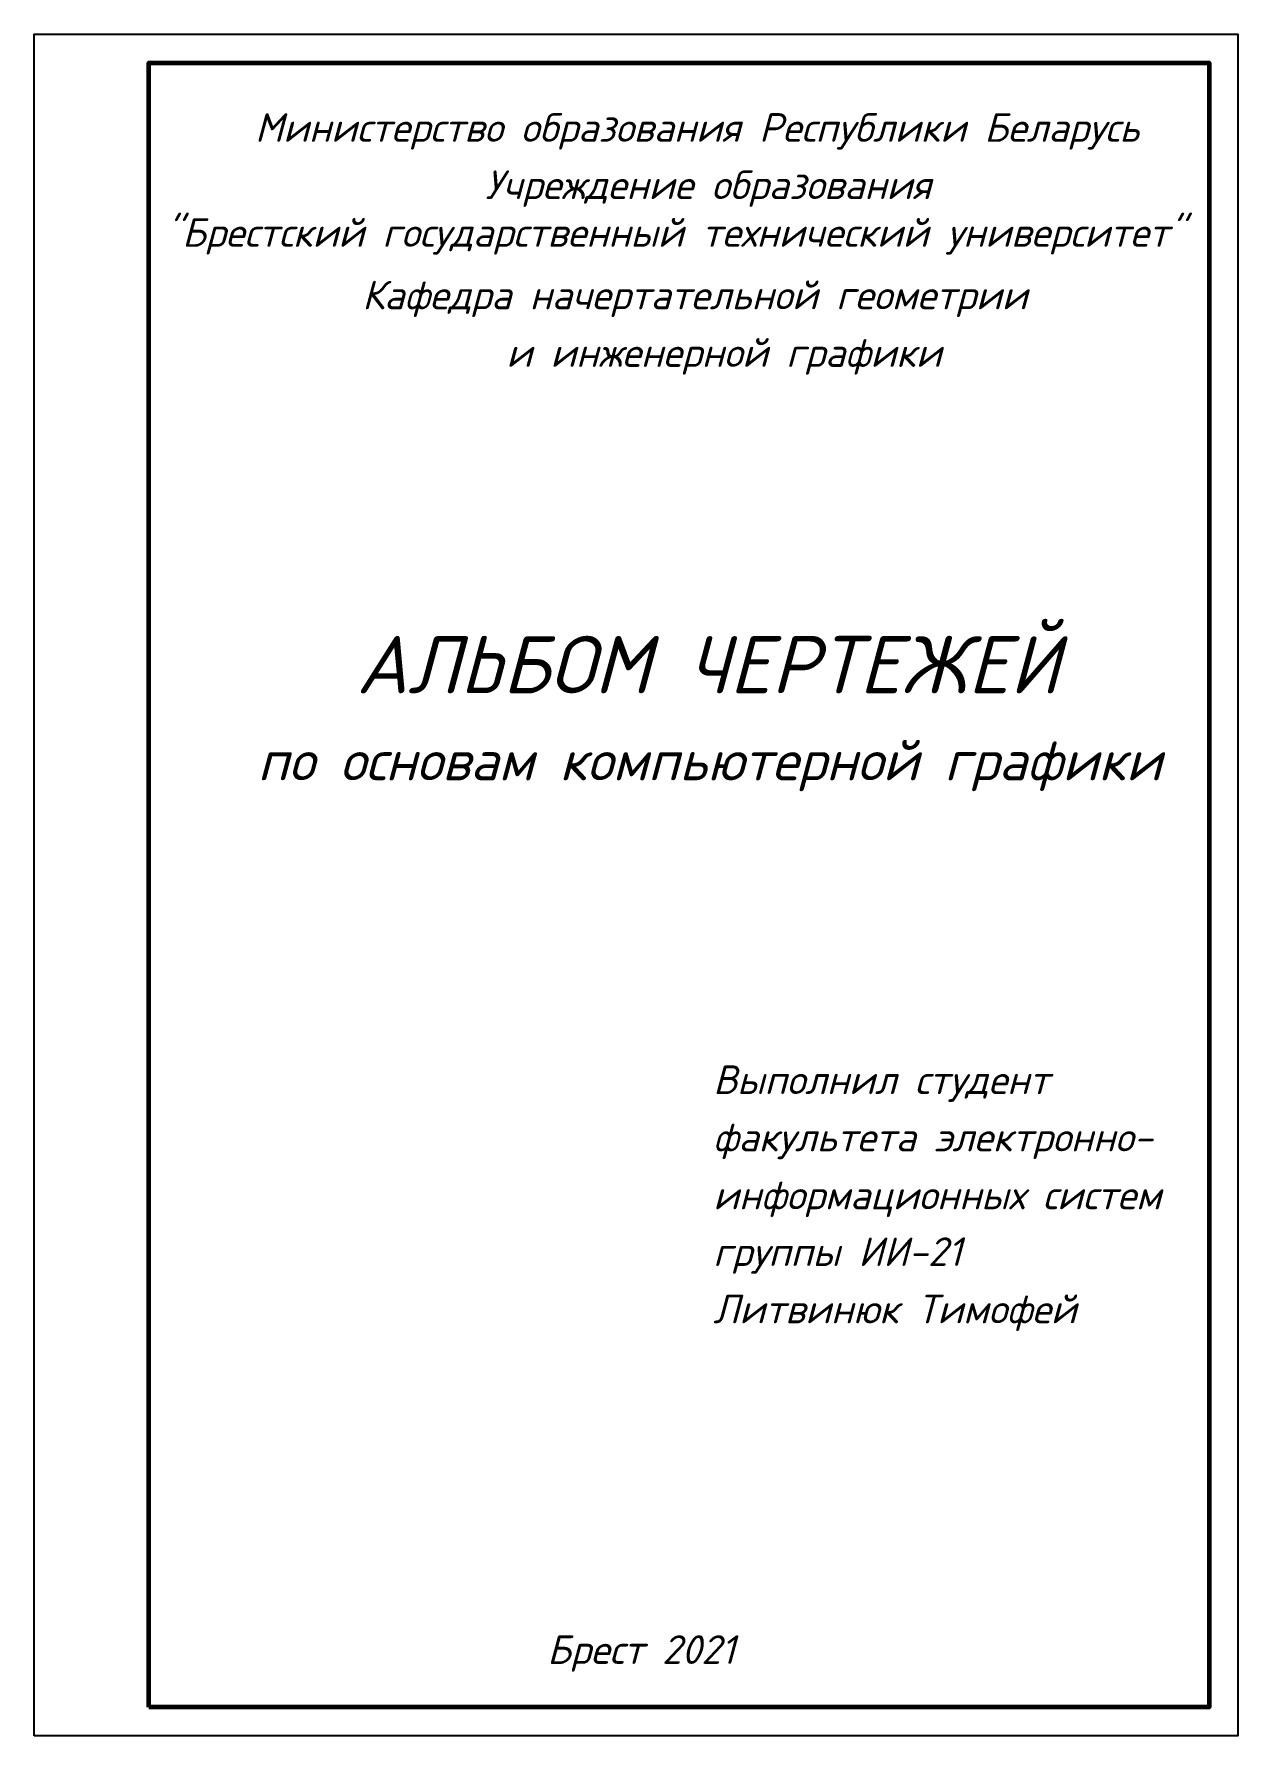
# Model space of a CAD drawing. Header units: millimetres. Extents: x -1 to 209, y 0 to 297.
import ezdxf

# ---------------------------------------------------------------- set-up
doc = ezdxf.new("R2010")
doc.units = ezdxf.units.MM
doc.layers.add('TEXT', color=7, linetype='Continuous')
doc.layers.add('TEXT-SETKA', color=7, linetype='Continuous')
doc.styles.add('SPDS', font='isocpeur.ttf', dxfattribs={"oblique": 15})

msp = doc.modelspace()

# ---------------------------------------------------------------- linework, layer by layer
msp.add_line((19.13, 9.93), (19.13, 291.93))
at = {"lineweight": 60}
msp.add_line((204.13, 114.93), (204.13, 59.93), dxfattribs=at)
msp.add_lwpolyline([(-0.87, -0.07), (-0.87, 296.93), (209.13, 296.93), (209.13, -0.07), (-0.87, -0.07)])
msp.add_lwpolyline([(19.13, 4.93), (19.13, 291.93), (204.13, 291.93), (204.13, 4.93), (19.13, 4.93)], dxfattribs=at)
at = {"layer": 'TEXT', "ltscale": 100}
msp.add_point((19.13, 291.93), dxfattribs=at)

# ---------------------------------------------------------------- texts
at = {"layer": 'TEXT-SETKA', "style": 'SPDS', "oblique": 15}
for s, height, p in [('Министерство образования Республики Беларусь', 5, (37.66, 278.12)), ('Учреждение образования', 5, (77.82, 268.12)), ('"Брестский государственный технический университет"', 5, (22.08, 259.8)), ('Кафедра начертательной геометрии ', 5, (56.36, 248.89)), ('и инженерной графики', 5, (81.51, 238.84)), ('АЛЬБОМ ЧЕРТЕЖЕЙ ', 10, (55.32, 181.88)), ('по основам компьютерной графики', 7, (38.11, 166.69)), ('Выполнил студент', 5, (117.59, 111.94)), ('факультета электронно-', 5, (117.59, 101.94)), ('информационных систем', 5, (117.59, 91.83)), ('группы ИИ-21', 5, (117.59, 81.94)), ('Литвинюк Тимофей', 5, (117.59, 71.94)), ('Брест 2021', 5, (88.63, 12.5))]:
    msp.add_text(s, height=height, dxfattribs=at).set_placement(p)

doc.saveas('drawing.dxf')
